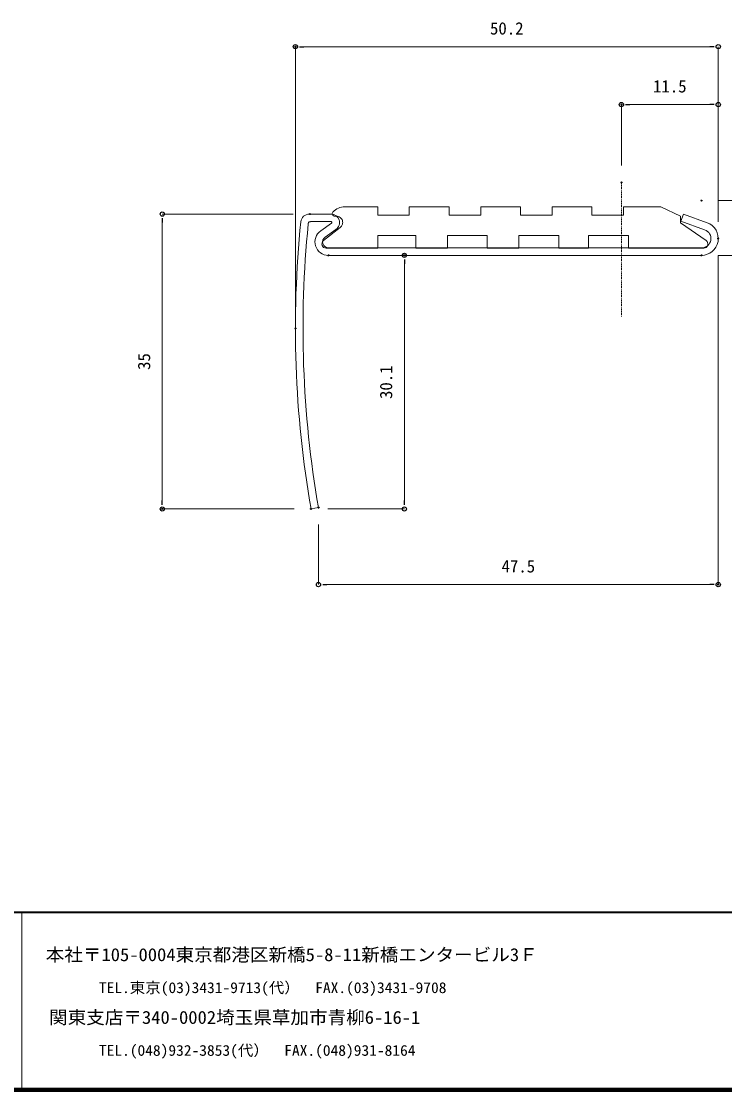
# Model space of a CAD drawing. Units: millimetres, scale not verified. Extents: x -140 to 140, y -96 to 96.
# Drawn here: x -57.8 to 25.7, y -95.7 to 31.4 of the extents above; entities that cross this region are included whole.
import ezdxf
from ezdxf.enums import TextEntityAlignment as Align

# ---------------------------------------------------------------- set-up
doc = ezdxf.new("R2010")
doc.units = ezdxf.units.MM
doc.header["$LTSCALE"] = 0.25
doc.header["$PDMODE"] = 32
doc.header["$PDSIZE"] = 0.125
doc.linetypes.add('USER1', pattern=[1.21666, 0.935822, -0.093613, 0.093613, -0.093613])
doc.layers.add('0-0_0', color=7, linetype='Continuous')
doc.layers.add('0-1_Defpoints', color=7, linetype='Continuous')
for name, color, linetype, lineweight in [('0-2_一般', 3, 'Continuous', 18), ('0-3_CENTER', 2, 'USER1', 18), ('0-5_GREEN', 3, 'Continuous', 18), ('0-7_LEVEL002', 7, 'Continuous', 18), ('0-8_芯材', 7, 'Continuous', 18)]:
    doc.layers.add(name, color=color, linetype=linetype, lineweight=lineweight)
doc.styles.add('ＭＳ ゴシック', font='')
doc.styles.get('ＭＳ ゴシック').set_extended_font_data('MS Gothic')

# ---------------------------------------------------------------- blocks, each defined once
blk = doc.blocks.new('_DOT')
at = {"layer": '0-0_0'}
blk.add_line((-0.5, 0), (-1, 0), dxfattribs=at)
blk.add_circle((0, 0), 0.25, dxfattribs=at)
blk.add_circle((0, 0), 0.25, dxfattribs=at)
blk = doc.blocks.new('D6')
at = {"layer": '0-1_Defpoints'}
for p in [(-10.6802, 11.9689), (-10.6802, 2.731), (0.8198, -3.9277)]:
    blk.add_point(p, dxfattribs=at)
at = {"layer": '0-2_一般'}
for p, q in [((-10.6802, 4.731), (-10.6802, 11.9689)), ((-0.1802, 11.9689), (-9.6802, 11.9689)), ((0.8198, -1.9277), (0.8198, 11.9689))]:
    blk.add_line(p, q, dxfattribs=at)
at = {"layer": '0-2_一般', "rotation": 180}
blk.add_blockref('_DOT', (-10.6802, 11.9689), dxfattribs=at)
at = {"layer": '0-2_一般'}
blk.add_blockref('_DOT', (0.8198, 11.9689), dxfattribs=at)
at = {"layer": '0-2_一般', "color": 7, "style": 'ＭＳ ゴシック'}
blk.add_text('11.5', height=1.466, dxfattribs=at).set_placement((-6.9302, 12.9689), align=Align.BOTTOM_LEFT)
blk = doc.blocks.new('D20')
at = {"layer": '0-1_Defpoints'}
for p in [(-1.1802, 0.5723), (20.0343, 0.5723), (-1.1802, -5.9277)]:
    blk.add_point(p, dxfattribs=at)
at = {"layer": '0-2_一般'}
for p, q in [((0.8198, 0.5723), (20.0343, 0.5723)), ((20.0343, -4.9277), (20.0343, -0.4277)), ((0.8198, -5.9277), (20.0343, -5.9277))]:
    blk.add_line(p, q, dxfattribs=at)
for p, rotation in [((20.0343, 0.5723), 90), ((20.0343, -5.9277), 270)]:
    blk.add_blockref('_DOT', p, dxfattribs=dict(at, rotation=rotation))
at = {"layer": '0-2_一般', "color": 7, "style": 'ＭＳ ゴシック'}
blk.add_text('6.5', height=1.466, rotation=90, dxfattribs=at).set_placement((19.0343, -4.1777), align=Align.BOTTOM_LEFT)
blk = doc.blocks.new('D21')
at = {"layer": '0-1_Defpoints'}
for p in [(-49.3768, 18.8464), (0.8198, -3.9277), (-49.3768, -14.5981)]:
    blk.add_point(p, dxfattribs=at)
at = {"layer": '0-2_一般'}
for p, q in [((-49.3768, -12.5981), (-49.3768, 18.8464)), ((-0.1802, 18.8464), (-48.3768, 18.8464)), ((0.8198, -1.9277), (0.8198, 18.8464))]:
    blk.add_line(p, q, dxfattribs=at)
at = {"layer": '0-2_一般', "rotation": 180}
blk.add_blockref('_DOT', (-49.3768, 18.8464), dxfattribs=at)
at = {"layer": '0-2_一般'}
blk.add_blockref('_DOT', (0.8198, 18.8464), dxfattribs=at)
at = {"layer": '0-2_一般', "color": 7, "style": 'ＭＳ ゴシック'}
blk.add_text('50.2', height=1.466, dxfattribs=at).set_placement((-26.2785, 19.8464), align=Align.BOTTOM_LEFT)
blk = doc.blocks.new('D22')
at = {"layer": '0-1_Defpoints'}
for p in [(-47.6584, -1.0273), (-65.1794, -36.0305), (-47.5257, -36.0305)]:
    blk.add_point(p, dxfattribs=at)
at = {"layer": '0-2_一般'}
for p, q in [((-49.6584, -1.0273), (-65.1794, -1.0273)), ((-65.1794, -2.0273), (-65.1794, -35.0305)), ((-49.5257, -36.0305), (-65.1794, -36.0305))]:
    blk.add_line(p, q, dxfattribs=at)
for p, rotation in [((-65.1794, -1.0273), 90), ((-65.1794, -36.0305), 270)]:
    blk.add_blockref('_DOT', p, dxfattribs=dict(at, rotation=rotation))
at = {"layer": '0-2_一般', "color": 7, "style": 'ＭＳ ゴシック'}
blk.add_text('35', height=1.466, rotation=90, dxfattribs=at).set_placement((-66.1794, -19.5289), align=Align.BOTTOM_LEFT)
blk = doc.blocks.new('D23')
at = {"layer": '0-1_Defpoints'}
for p in [(-45.4544, -5.9273), (-36.4469, -5.9273), (-47.5257, -36.0305)]:
    blk.add_point(p, dxfattribs=at)
at = {"layer": '0-2_一般'}
for p, q in [((-43.4544, -5.9273), (-36.4469, -5.9273)), ((-36.4469, -35.0305), (-36.4469, -6.9273)), ((-45.5257, -36.0305), (-36.4469, -36.0305))]:
    blk.add_line(p, q, dxfattribs=at)
for p, rotation in [((-36.4469, -5.9273), 90), ((-36.4469, -36.0305), 270)]:
    blk.add_blockref('_DOT', p, dxfattribs=dict(at, rotation=rotation))
at = {"layer": '0-2_一般', "color": 7, "style": 'ＭＳ ゴシック'}
blk.add_text('30.1', height=1.466, rotation=90, dxfattribs=at).set_placement((-37.4469, -22.9789), align=Align.BOTTOM_LEFT)
blk = doc.blocks.new('D24')
at = {"layer": '0-1_Defpoints'}
for p in [(0.8198, -3.9277), (-46.639, -35.8762), (0.8198, -45.0111)]:
    blk.add_point(p, dxfattribs=at)
at = {"layer": '0-2_一般'}
for p, q in [((0.8198, -5.9277), (0.8198, -45.0111)), ((-46.639, -37.8762), (-46.639, -45.0111)), ((-45.639, -45.0111), (-0.1802, -45.0111))]:
    blk.add_line(p, q, dxfattribs=at)
at = {"layer": '0-2_一般', "rotation": 180}
blk.add_blockref('_DOT', (-46.639, -45.0111), dxfattribs=at)
at = {"layer": '0-2_一般'}
blk.add_blockref('_DOT', (0.8198, -45.0111), dxfattribs=at)
at = {"layer": '0-2_一般', "color": 7, "style": 'ＭＳ ゴシック'}
blk.add_text('47.5', height=1.466, dxfattribs=at).set_placement((-24.9096, -44.0111), align=Align.BOTTOM_LEFT)

msp = doc.modelspace()

# ---------------------------------------------------------------- linework, layer by layer
at = {"layer": '0-3_CENTER'}
msp.add_line((13.4758, 12.2637), (13.4758, -3.7398), dxfattribs=at)
at = {"layer": '0-5_GREEN'}
for p, q in [((-140.28, -74.3154), (139.93, -74.3154)), ((-140.28, -74.4554), (139.93, -74.4554)), ((-57.68, -74.4554), (-57.68, -95.4554))]:
    msp.add_line(p, q, dxfattribs=at)
for points in [[(-140.49, 95.6654), (-140.49, -95.6654), (140.49, -95.6654)], [(-140.385, 95.5254), (-140.385, -95.5604), (140.35, -95.5604)], [(-140.28, 95.3854), (-140.28, -95.4554), (140.21, -95.4554)], [(-140.175, 95.2454), (-140.175, -95.3504), (140.07, -95.3504)], [(-140.07, 95.1054), (-140.07, -95.2454), (139.93, -95.2454)]]:
    msp.add_lwpolyline(points, dxfattribs=at)
at = {"layer": '0-7_LEVEL002'}
for p, q in [((-20.1209, 9.2054), (-20.1201, 9.2057)), ((-20.7613, 8.7701), (-20.7599, 8.7715)), ((-20.2479, 8.251), (-20.5518, 8.2583)), ((-19.8284, 8.0386), (-19.8296, 8.0399)), ((-21.8916, 5.3541), (-19.8993, 6.9147)), ((-19.6664, 7.2254), (-19.6659, 7.2267))]:
    msp.add_line(p, q, dxfattribs=at)
for points in [[(-19.365, 9.3583), (-15.4502, 9.3583), (-15.4502, 8.3583), (-11.7047, 8.3583), (-11.7047, 9.3583), (-6.9736, 9.3583), (-6.9736, 8.3583), (-3.2282, 8.3583), (-3.2282, 9.3583), (1.5029, 9.3583), (1.5029, 8.3583), (5.2483, 8.3583), (5.2483, 9.3583), (9.9794, 9.3583), (9.9794, 8.3583), (13.7249, 8.3583), (13.7249, 9.3583), (18.1765, 9.3583), (20.5038, 8.2583), (20.5038, 7.4583), (23.5284, 5.3718)], [(-20.824, 8.441), (-20.8249, 8.4433), (-20.8253, 8.4442)], [(-19.6194, 7.6152), (-19.6194, 7.6156), (-19.6197, 7.6173)], [(23.2513, 4.4583), (14.3163, 4.4583), (14.3163, 5.9583), (9.5852, 5.9583), (9.5852, 4.4583), (6.0369, 4.4583), (6.0369, 5.9583), (1.3058, 5.9583), (1.3058, 4.4583), (-2.4397, 4.4583), (-2.4397, 5.9583), (-7.1708, 5.9583), (-7.1708, 4.4583), (-10.9162, 4.4583), (-10.9162, 5.9583), (-15.4502, 5.9583), (-15.4502, 4.4583), (-21.5904, 4.4583)], [(-22.0554, 4.7925), (-22.0568, 4.7969), (-22.0577, 4.7994)], [(23.7232, 4.8143), (23.7223, 4.8112), (23.7209, 4.8066)]]:
    msp.add_lwpolyline(points, dxfattribs=at)
for centre, radius, start, end in [((-19.3581, 7.3947), 1.9649, 112.8445, 135.51337), ((-19.365, 7.4131), 1.9452, 90, 112.8445), ((-20.5459, 8.5585), 0.3019, 135.51337, 202.25762), ((-20.5518, 8.5524), 0.2941, 202.25762, 270), ((-20.3517, 7.5253), 0.7331, 44.58574, 81.8585), ((-20.3633, 7.5113), 0.7511, 8.10791, 44.58574), ((-20.3595, 7.5021), 0.7462, 308.07248, 338.23451), ((-20.3709, 7.5082), 0.7591, 338.23451, 8.10791), ((-21.5823, 4.9593), 0.5015, 128.07248, 198.58376), ((23.244, 4.9596), 0.5007, 343.12442, 55.39947), ((-21.5904, 4.9488), 0.4905, 198.58376, 270), ((23.2513, 4.9491), 0.4907, 270, 343.12442)]:
    msp.add_arc(centre, radius, start, end, dxfattribs=at)
at = {"layer": '0-8_芯材'}
for p, q in [((-23.5024, 8.5055), (-20.9775, 8.5055)), ((-23.7036, 7.2955), (-23.6817, 7.5124)), ((-23.6602, 7.5102), (-23.7036, 7.2955)), ((-20.9775, 7.6055), (-23.4143, 7.6055)), ((-22.2161, 6.5161), (-20.9202, 7.4235)), ((-20.404, 6.6863), (-21.6999, 5.7789)), ((22.9758, 4.5231), (22.9763, 4.5231)), ((-22.483, -26.3435), (-23.3697, -26.4978))]:
    msp.add_line(p, q, dxfattribs=at)
for points in [[(23.3553, 6.6479), (20.5479, 7.6593), (20.8557, 8.5051), (23.6598, 7.4844)], [(-23.6817, 7.5124), (-23.6817, 7.5124), (-23.6602, 7.5102)], [(-23.4446, 7.6032), (-23.5232, 7.5998), (-23.5822, 7.5806)], [(-21.2984, 4.5055), (-18.8782, 4.5055), (12.2718, 4.5055), (22.9758, 4.5055)], [(22.9758, 3.6051), (12.2718, 3.6051), (-18.8782, 3.6051), (-18.8782, 3.6055), (-21.2984, 3.6055)]]:
    msp.add_lwpolyline(points, dxfattribs=at)
for centre, radius, start, end in [((-23.5822, 7.5022), 1.0001, 132.09026, 174.18052), ((-23.5822, 7.5022), 1.0001, 90, 132.09026), ((-23.5024, 7.5055), 1, 90, 94.57743), ((-20.9775, 7.5055), 1, 17.5, 90), ((-20.9775, 7.5055), 1, 305, 17.5), ((99.7792, -5.0654), 125, 174.18297, 182.02782), ((99.7792, -5.0654), 124.1, 174.28364, 182.02784), ((99.7792, -5.0654), 124.1, 174.18299, 174.28364), ((-23.4918, 7.4022), 0.2, 132.1162, 147.33641), ((-23.4918, 7.4022), 0.2, 116.87026, 132.1162), ((-23.4143, 7.4055), 0.2, 90, 98.70372), ((-21.2984, 5.2055), 1.6, 125, 197.5), ((-20.9775, 7.5055), 0.1, 17.5, 90), ((-20.9775, 7.5055), 0.1, 305, 17.5), ((22.9758, 5.6051), 2, 270, 70), ((23.0055, 5.6051), 1.1, 349.96013, 71.45511), ((-21.2984, 5.2055), 0.7, 125, 197.5), ((23.0055, 5.6051), 1.1, 268.45204, 349.96013), ((-21.2984, 5.2055), 1.6, 197.5, 270), ((-21.2984, 5.2055), 0.7, 197.5, 270), ((99.7792, -5.0654), 125, 182.02782, 189.87267), ((99.7792, -5.0654), 124.1, 182.02784, 189.87268)]:
    msp.add_arc(centre, radius, start, end, dxfattribs=at)

# ---------------------------------------------------------------- block references
at = {"layer": '0-2_一般'}
for name in ['D21', 'D6', 'D20', 'D22', 'D24', 'D23']:
    msp.add_blockref(name, (24.156, 9.5327), dxfattribs=at)

# ---------------------------------------------------------------- texts
at = {"layer": '0-5_GREEN', "color": 7, "style": 'ＭＳ ゴシック', "width": 1.05}
for s, height, p in [('本社〒105-0004東京都港区新橋5-8-11新橋エンタービル3Ｆ', 1.54, (-54.8634, -80.6424)), ('TEL.東京(03)3431-9713(代）  FAX.(03)3431-9708', 1.283, (-48.5495, -84.355)), ('関東支店〒340-0002埼玉県草加市青柳6-16-1', 1.54, (-54.4669, -88.0874)), ('TEL.(048)932-3853(代）  FAX.(048)931-8164', 1.283, (-48.5495, -91.8))]:
    msp.add_text(s, height=height, dxfattribs=at).set_placement(p, align=Align.BOTTOM_LEFT)

doc.saveas('drawing.dxf')
